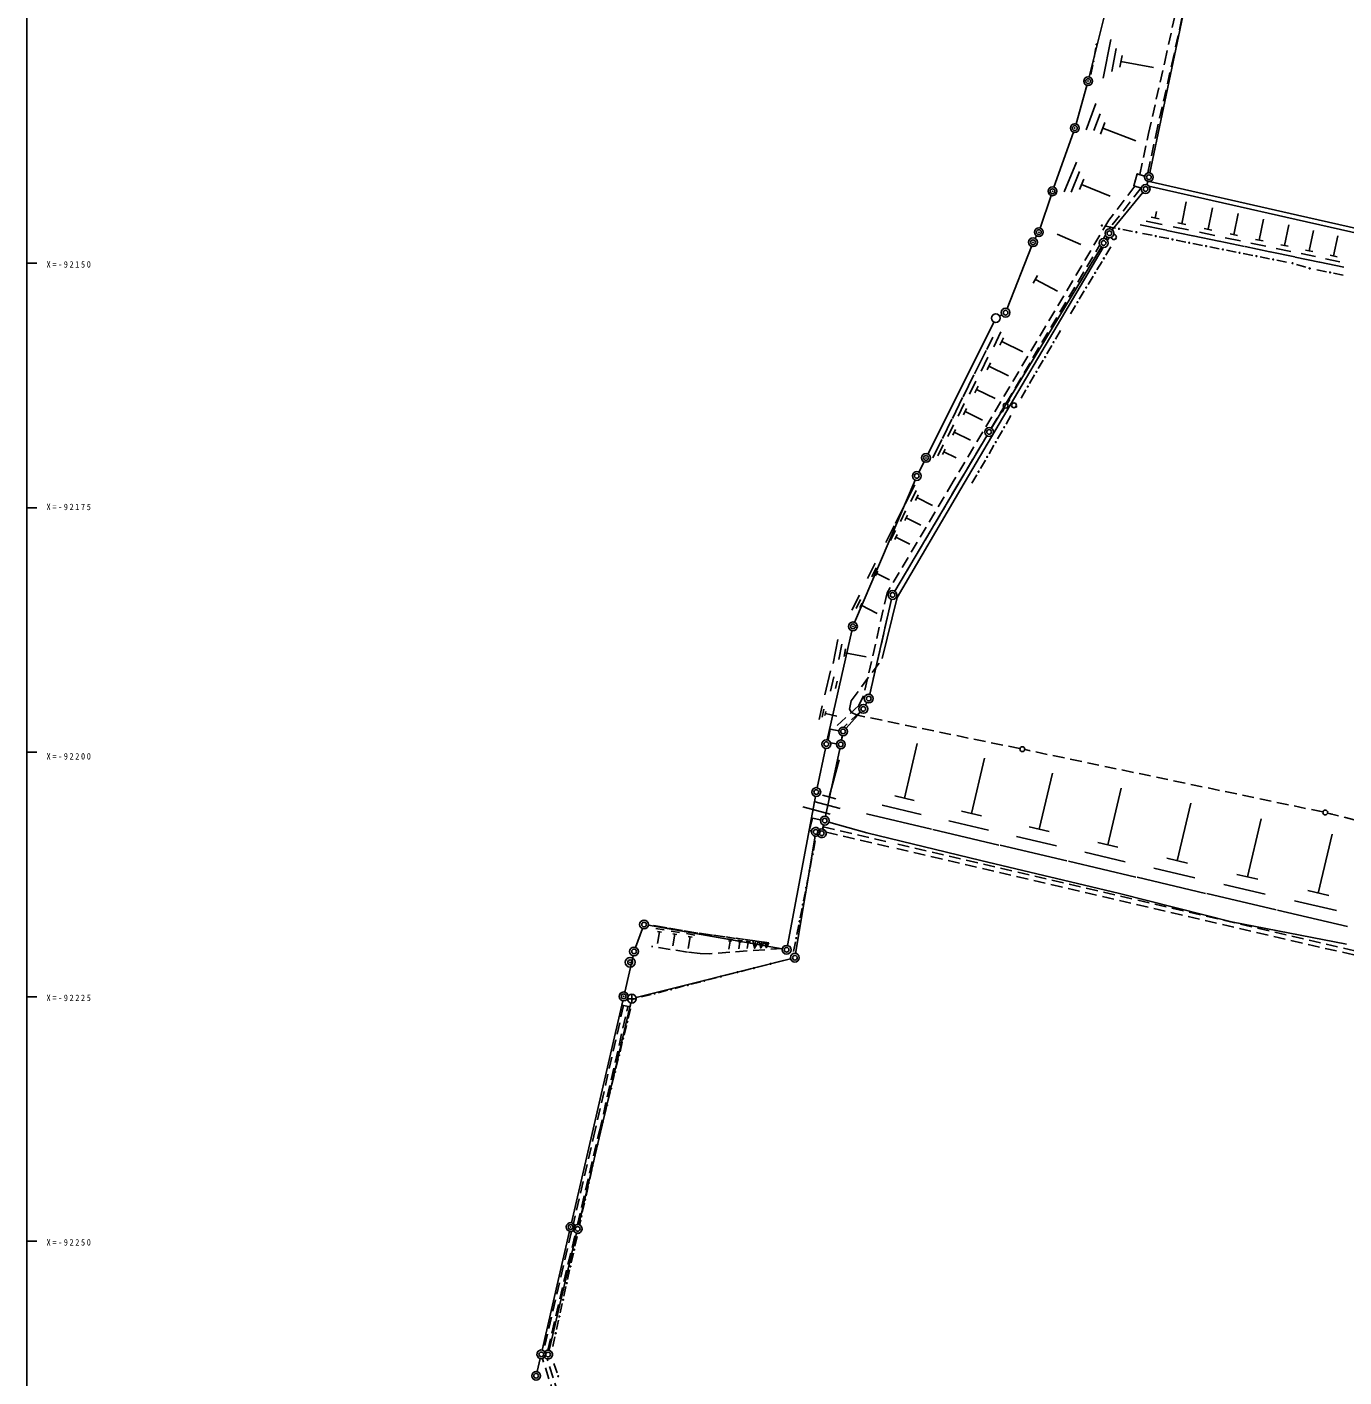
# Model space of a CAD drawing. Units: millimetres, scale not verified. Extents: x -200250 to 200250, y -256909 to 253091.
# Drawn here: x -200250 to -65551, y -95132 to 42911 of the extents above; entities that cross this region are included whole.
import ezdxf

# ---------------------------------------------------------------- set-up
doc = ezdxf.new("R2010")
doc.units = ezdxf.units.MM
doc.header["$LTSCALE"] = 1000
doc.header["$PDMODE"] = 32
doc.header["$PDSIZE"] = 500
doc.linetypes.add('DASHED1', pattern=[1.8, 1.2, -0.6])
for name, color, linetype in [('0-0_0', 7, 'Continuous'), ('0-3_求積地番１_マーク', 2, 'Continuous'), ('0-6_境界線', 7, 'Continuous')]:
    doc.layers.add(name, color=color, linetype=linetype)
doc.styles.add('ＭＳ ゴシック', font='')
doc.styles.get('ＭＳ ゴシック').set_extended_font_data('MS Gothic')

msp = doc.modelspace()

# ---------------------------------------------------------------- linework, layer by layer
at = {"layer": '0-0_0', "linetype": 'DASHED1'}
for p, q in [((-80983, 49079), (-83161, 39104)), ((-86302, 26455), (-89388, 22498)), ((-89562, 22266), (-89415, 22516)), ((-90150, 21273), (-89947, 21616)), ((-100111, 4442), (-90535, 20622)), ((-101622, 1890), (-100347, 4043)), ((-105034, -3875), (-102080, 1115)), ((-105034, -3875), (-111494, -14780)), ((-111825, -15606), (-114061, -25321)), ((-114370, -26158), (-114506, -26418)), ((-115045, -27122), (-116723, -28678)), ((-98695, -30880), (-115348, -27459)), ((-67712, -37356), (-98205, -30981)), ((-55652, -40439), (-67226, -37469)), ((-118823, -38868), (-111973, -40466)), ((-118529, -39421), (-112083, -40921)), ((-111303, -41102), (-58954, -53282)), ((-111194, -40648), (-58854, -52853)), ((-122184, -51076), (-122237, -51130)), ((-139234, -57149), (-142136, -69898)), ((-139234, -57150), (-142136, -69898)), ((-141704, -69996), (-138786, -57241)), ((-141704, -69996), (-138786, -57241)), ((-142136, -69898), (-144367, -79447)), ((-143955, -79536), (-141704, -69996)), ((-144551, -80237), (-147402, -92438)), ((-146988, -92387), (-144153, -80376)), ((-144149, -103916), (-147528, -93250)), ((-143723, -103780), (-147051, -93274))]:
    msp.add_line(p, q, dxfattribs=at)
at = {"layer": '0-0_0'}
for p, q in [((-89410, 41638), (-90169, 37691)), ((-91106, 39780), (-90922, 40764)), ((-88851, 40712), (-89307, 38344)), ((-91428, 38060), (-91244, 39044)), ((-88255, 39983), (-88482, 38799)), ((-88368, 39391), (-85052, 38754)), ((-91937, 32391), (-90919, 35105)), ((-91136, 32326), (-90497, 34029)), ((-90452, 31949), (-90000, 33155)), ((-90226, 32552), (-86849, 31285)), ((-92926, 29084), (-94177, 26071)), ((-92588, 28125), (-93457, 26032)), ((-92177, 27341), (-92612, 26295)), ((-92394, 26818), (-89464, 25601)), ((-70439, 23239), (-85508, 26647)), ((-82142, 22797), (-81684, 25033)), ((-84861, 23374), (-84723, 24048)), ((-79461, 22227), (-79010, 24432)), ((-76818, 21665), (-76373, 23839)), ((-89899, 22534), (-88917, 22344)), ((-89170, 22066), (-89154, 22093)), ((-88181, 22202), (-87199, 22012)), ((-86411, 22679), (-83710, 22125)), ((-85771, 23054), (-84150, 22722)), ((-85266, 23457), (-84456, 23291)), ((-83670, 22111), (-81007, 21565)), ((-83039, 22481), (-81441, 22154)), ((-82541, 22878), (-81743, 22715)), ((-79855, 22308), (-79068, 22146)), ((-74213, 21112), (-73774, 23254)), ((-71643, 20566), (-71210, 22677)), ((-70439, 23239), (-50242, 18680)), ((-69110, 20027), (-68683, 22109)), ((-94891, 21717), (-92457, 20678)), ((-89757, 21071), (-89581, 21368)), ((-86155, 21806), (-85175, 21610)), ((-84439, 21464), (-83458, 21268)), ((-82723, 21122), (-81742, 20926)), ((-81007, 20780), (-80026, 20585)), ((-80967, 21551), (-78343, 21013)), ((-80346, 21916), (-78771, 21593)), ((-78303, 20999), (-75716, 20469)), ((-77690, 21359), (-76138, 21041)), ((-77206, 21745), (-76430, 21586)), ((-75072, 20809), (-73542, 20496)), ((-74595, 21190), (-73830, 21033)), ((-66612, 19497), (-66192, 21548)), ((-89911, 19578), (-89394, 20434)), ((-79290, 20438), (-78310, 20243)), ((-77574, 20096), (-76593, 19901)), ((-75858, 19754), (-74877, 19559)), ((-75676, 20455), (-73126, 19932)), ((-74142, 19412), (-73161, 19217)), ((-73086, 19918), (-70572, 19403)), ((-72490, 20268), (-70982, 19959)), ((-72020, 20643), (-71266, 20488)), ((-70532, 19389), (-68054, 18881)), ((-69945, 19734), (-68458, 19429)), ((-69482, 20104), (-68738, 19951)), ((-66979, 19572), (-66246, 19422)), ((-199250, 18748), (-200250, 18748)), ((-90817, 18080), (-90299, 18936)), ((-72425, 19070), (-71445, 18875)), ((-70418, 18632), (-69460, 18346)), ((-68328, 18083), (-67347, 17890)), ((-68014, 18868), (-65571, 18367)), ((-67435, 19207), (-65970, 18907)), ((-96899, 17507), (-97327, 16703)), ((-97113, 17105), (-94865, 15907)), ((-91723, 16582), (-91205, 17438)), ((-66611, 17744), (-65630, 17550)), ((-92628, 15086), (-92111, 15941)), ((-93534, 13588), (-93016, 14444)), ((-100554, 13481), (-100772, 13359)), ((-101469, 11200), (-102089, 9926)), ((-100638, 11741), (-101382, 10212)), ((-100365, 11136), (-100738, 10371)), ((-95060, 11001), (-94556, 11866)), ((-102160, 9839), (-103327, 7441)), ((-100551, 10753), (-98411, 9711)), ((-95940, 9489), (-95437, 10353)), ((-101962, 9149), (-102662, 7710)), ((-101705, 8579), (-102055, 7860)), ((-96821, 7977), (-96318, 8841)), ((-103395, 7356), (-104493, 5100)), ((-101880, 8219), (-99866, 7239)), ((-97702, 6465), (-97199, 7329)), ((-103209, 6707), (-103868, 5353)), ((-102967, 6171), (-103297, 5494)), ((-103132, 5832), (-101237, 4910)), ((-98583, 4953), (-98080, 5817)), ((-104558, 5017), (-105592, 2895)), ((-104383, 4407), (-105003, 3133)), ((-100008, 4402), (-99728, 4815)), ((-105654, 2814), (-106626, 818)), ((-104156, 3902), (-104466, 3266)), ((-104311, 3584), (-102528, 2716)), ((-100270, 3976), (-100514, 3540)), ((-100110, 2314), (-99611, 3180)), ((-105489, 2240), (-106073, 1042)), ((-105276, 1766), (-105567, 1167)), ((-105422, 1466), (-103745, 650)), ((-100984, 798), (-100485, 1664)), ((-106687, 739), (-107601, -1139)), ((-106531, 199), (-107080, -928)), ((-101859, -718), (-101359, 148)), ((-106331, -247), (-106605, -810)), ((-106468, -529), (-105215, -1139)), ((-102733, -2234), (-102233, -1368)), ((-109445, -3920), (-110392, -5815)), ((-103607, -3750), (-103107, -2884)), ((-109294, -4470), (-109862, -5606)), ((-109095, -4924), (-109379, -5493)), ((-109237, -5209), (-107645, -6004)), ((-199250, -6252), (-200250, -6252)), ((-110527, -6050), (-111428, -7850)), ((-110383, -6572), (-110923, -7652)), ((-111565, -8091), (-112420, -9802)), ((-110194, -7004), (-110464, -7544)), ((-110329, -7274), (-108817, -8030)), ((-111428, -8587), (-111941, -9613)), ((-111249, -8998), (-111505, -9511)), ((-111377, -9254), (-109940, -9973)), ((-113515, -11928), (-114285, -13469)), ((-113392, -12375), (-113854, -13299)), ((-113230, -12744), (-113461, -13207)), ((-113346, -12976), (-112052, -13623)), ((-115116, -15175), (-115886, -16716)), ((-114992, -15622), (-115455, -16547)), ((-114831, -15992), (-115062, -16454)), ((-114946, -16223), (-113299, -17046)), ((-117322, -19731), (-117806, -22187)), ((-116925, -20192), (-117233, -21758)), ((-116532, -20676), (-116687, -21459)), ((-116609, -21068), (-114417, -21500)), ((-118063, -22933), (-118636, -25370)), ((-117738, -23523), (-118082, -24986)), ((-117385, -23992), (-117557, -24724)), ((-118935, -26495), (-119241, -27883)), ((-118747, -26827), (-118930, -27660)), ((-118543, -27091), (-118634, -27507)), ((-118589, -27299), (-117423, -27556)), ((-118115, -28899), (-118313, -30007)), ((-118115, -28899), (-117222, -29059)), ((-118071, -30274), (-117464, -30382)), ((-116864, -29567), (-116942, -30003)), ((-110508, -35947), (-109191, -30351)), ((-199250, -31252), (-200250, -31252)), ((-97716, -31084), (-98205, -30981)), ((-118202, -35820), (-117187, -32031)), ((-103654, -37517), (-102321, -31855)), ((-96722, -39106), (-95373, -33376)), ((-118879, -35639), (-117525, -36002)), ((-109509, -36182), (-111507, -35712)), ((-89708, -40713), (-88343, -34915)), ((-120890, -36840), (-118117, -37583)), ((-119773, -36270), (-117066, -36994)), ((-108792, -37617), (-112789, -36676)), ((-82614, -42339), (-81233, -36471)), ((-67712, -37356), (-68202, -37254)), ((-120246, -39257), (-119914, -37998)), ((-119914, -37998), (-119104, -38176)), ((-107742, -39129), (-114403, -37561)), ((-101918, -39207), (-105962, -38255)), ((-102643, -37755), (-104666, -37279)), ((-75437, -43983), (-74039, -38046)), ((-67226, -37469), (-66741, -37594)), ((-120246, -39257), (-120019, -39307)), ((-118900, -39092), (-118789, -38672)), ((-100855, -40738), (-107596, -39151)), ((-94964, -40816), (-99057, -39852)), ((-95698, -39347), (-97745, -38865)), ((-68177, -45647), (-66763, -39639)), ((-119628, -40320), (-119821, -41302)), ((-119821, -41302), (-119628, -40320)), ((-119821, -41302), (-119628, -40320)), ((-93889, -42365), (-100710, -40759)), ((-88673, -40957), (-90744, -40469)), ((-119965, -42038), (-120157, -43019)), ((-120157, -43019), (-119965, -42038)), ((-120157, -43019), (-119965, -42038)), ((-86842, -44011), (-93745, -42386)), ((-87930, -42443), (-92072, -41468)), ((-81566, -42585), (-83662, -42092)), ((-120301, -43755), (-120494, -44736)), ((-120494, -44736), (-120301, -43755)), ((-120494, -44736), (-120301, -43755)), ((-79713, -45676), (-86698, -44031)), ((-80814, -44089), (-85005, -43103)), ((-74377, -44233), (-76497, -43734)), ((-120638, -45472), (-120830, -46454)), ((-120830, -46454), (-120638, -45472)), ((-120830, -46454), (-120638, -45472)), ((-73616, -45755), (-77857, -44757)), ((-67104, -45900), (-69250, -45394)), ((-72502, -47360), (-79570, -45696)), ((-66334, -47440), (-70626, -46429)), ((-120974, -47190), (-121167, -48171)), ((-121167, -48171), (-120974, -47190)), ((-121167, -48171), (-120974, -47190)), ((-65207, -49064), (-72359, -47380)), ((-123002, -51367), (-136697, -48945)), ((-136182, -48967), (-134762, -49207)), ((-135941, -49271), (-135089, -49415)), ((-135771, -49562), (-135345, -49635)), ((-135558, -49598), (-135760, -50791)), ((-134611, -49232), (-133195, -49472)), ((-134371, -49535), (-133521, -49679)), ((-133044, -49497), (-131631, -49736)), ((-121311, -48907), (-121503, -49888)), ((-121503, -49888), (-121311, -48907)), ((-121503, -49888), (-121311, -48907)), ((-134201, -49826), (-133777, -49898)), ((-133989, -49862), (-134190, -51052)), ((-132804, -49799), (-131957, -49942)), ((-132635, -50089), (-132212, -50161)), ((-132423, -50125), (-132624, -51311)), ((-131495, -49749), (-130139, -49966)), ((-130030, -49952), (-128875, -50137)), ((-128781, -50126), (-127796, -50283)), ((-128612, -50334), (-128022, -50429)), ((-128493, -50535), (-128197, -50582)), ((-128345, -50559), (-128477, -51385)), ((-127715, -50273), (-126876, -50407)), ((-127571, -50451), (-127068, -50531)), ((-127469, -50622), (-127218, -50662)), ((-127344, -50642), (-127456, -51346)), ((-126805, -50400), (-126091, -50514)), ((-126683, -50551), (-126255, -50619)), ((-126596, -50696), (-126382, -50731)), ((-126489, -50714), (-126585, -51313)), ((-125422, -50604), (-125842, -51285)), ((-124850, -50681), (-125208, -51261)), ((-124362, -50747), (-124667, -51240)), ((-121647, -50624), (-121840, -51606)), ((-121840, -51606), (-121647, -50624)), ((-121840, -51606), (-121647, -50624)), ((-126260, -53408), (-127228, -53656)), ((-127228, -53656), (-126260, -53408)), ((-127228, -53656), (-126260, -53408)), ((-124565, -52972), (-125534, -53220)), ((-125534, -53220), (-124565, -52972)), ((-125534, -53220), (-124565, -52972)), ((-122870, -52536), (-123839, -52785)), ((-123839, -52785), (-122870, -52536)), ((-123839, -52785), (-122870, -52536)), ((-133040, -55150), (-134008, -55398)), ((-134008, -55398), (-133040, -55150)), ((-134008, -55398), (-133040, -55150)), ((-131345, -54714), (-132313, -54963)), ((-132313, -54963), (-131345, -54714)), ((-132313, -54963), (-131345, -54714)), ((-129650, -54278), (-130618, -54528)), ((-130618, -54528), (-129650, -54278)), ((-130618, -54528), (-129650, -54278)), ((-127955, -53843), (-128923, -54092)), ((-128923, -54092), (-127955, -53843)), ((-128923, -54092), (-127955, -53843)), ((-199250, -56252), (-200250, -56252)), ((-138844, -56450), (-137944, -56450)), ((-138394, -56000), (-138394, -56900)), ((-136429, -56021), (-137398, -56270)), ((-137398, -56270), (-136429, -56021)), ((-137398, -56270), (-136429, -56021)), ((-134734, -55586), (-135703, -55834)), ((-135703, -55834), (-134734, -55586)), ((-135703, -55834), (-134734, -55586)), ((-139320, -56652), (-139396, -57116)), ((-139396, -57116), (-138566, -57286)), ((-138534, -57497), (-138771, -58469)), ((-138771, -58469), (-138534, -57497)), ((-138771, -58469), (-138534, -57497)), ((-138500, -56887), (-138566, -57286)), ((-138948, -59198), (-139185, -60169)), ((-139185, -60169), (-138948, -59198)), ((-139185, -60169), (-138948, -59198)), ((-139362, -60898), (-139599, -61870)), ((-139599, -61870), (-139362, -60898)), ((-139599, -61870), (-139362, -60898)), ((-139777, -62598), (-140013, -63570)), ((-140013, -63570), (-139777, -62598)), ((-140013, -63570), (-139777, -62598)), ((-140191, -64299), (-140427, -65270)), ((-140427, -65270), (-140191, -64299)), ((-140427, -65270), (-140191, -64299)), ((-140605, -65998), (-140842, -66970)), ((-140842, -66970), (-140605, -65998)), ((-140842, -66970), (-140605, -65998)), ((-141019, -67699), (-141256, -68670)), ((-141256, -68670), (-141019, -67699)), ((-141256, -68670), (-141019, -67699)), ((-141670, -70371), (-141433, -69399)), ((-142102, -72225), (-142318, -73202)), ((-142480, -73934), (-142696, -74910)), ((-142858, -75642), (-143074, -76618)), ((-143236, -77351), (-143452, -78328)), ((-143614, -79060), (-143730, -79582)), ((-199250, -81252), (-200250, -81252)), ((-143992, -80768), (-144208, -81745)), ((-144370, -82477), (-144586, -83454)), ((-144748, -84186), (-144964, -85162)), ((-145126, -85894), (-145342, -86871)), ((-145504, -87604), (-145720, -88580)), ((-145882, -89312), (-146098, -90288)), ((-146260, -91020), (-146476, -91997)), ((-146357, -93755), (-146033, -94701))]:
    msp.add_line(p, q, dxfattribs=at)
msp.add_lwpolyline([(-200250, -256909), (200250, -256909), (200250, 253091), (-200250, 253091)], close=True, dxfattribs=at)
at = {"layer": '0-0_0', "linetype": 'DASHED1'}
for points in [[(-86430, 27821), (-85538, 32010), (-83891, 39348), (-81621, 49631), (-80104, 57898)], [(-85630, 27984), (-84810, 31821), (-83161, 39104)], [(-86932, 26641), (-89607, 23166), (-105519, -3552)], [(-105535, -3578), (-112272, -14948), (-114713, -25555), (-115185, -26457), (-117867, -28944)], [(-115348, -27459), (-115917, -27170), (-116144, -26830), (-115961, -25990), (-112845, -21799)], [(-122989, -51315), (-130476, -51850), (-131385, -51841), (-132690, -51690), (-136393, -51103)]]:
    msp.add_lwpolyline(points, dxfattribs=at)
at = {"layer": '0-0_0'}
for points in [[(-86283, 26440), (-87062, 26678), (-86689, 27900), (-85940, 27671)], [(-85617, 27155), (-70315, 23683), (-50216, 19135)], [(-112783, -21666), (-111247, -15436), (-104736, -4302), (-90168, 20375)], [(-118236, -38395), (-114367, -39485), (-102691, -42311)], [(-65307, -50880), (-77060, -48583), (-88529, -45679), (-102691, -42311), (-114367, -39485), (-118236, -38395)], [(-125422, -50604), (-126029, -50507), (-125842, -51285), (-125726, -50556)], [(-124850, -50681), (-125367, -50599), (-125208, -51261), (-125109, -50640)], [(-124362, -50747), (-124802, -50677), (-124667, -51240), (-124582, -50712)], [(-141433, -69399), (-141670, -70371), (-141433, -69399)]]:
    msp.add_lwpolyline(points, dxfattribs=at)
for centre, radius in [((-90853, 41132), 50), ((-91175, 39412), 50), ((-90313, 22614), 50), ((-88549, 22272), 50), ((-88875, 21290), 50), ((-86785, 21932), 50), ((-84807, 21538), 50), ((-83091, 21196), 50), ((-81374, 20854), 50), ((-79658, 20512), 50), ((-77942, 20170), 50), ((-76226, 19828), 50), ((-74509, 19486), 50), ((-90105, 19257), 50), ((-72793, 19144), 50), ((-70815, 18750), 50), ((-69063, 18228), 50), ((-91011, 17760), 50), ((-66979, 17816), 50), ((-91917, 16262), 50), ((-92822, 14764), 50), ((-95248, 10677), 50), ((-96129, 9165), 50), ((-97010, 7653), 50), ((-97891, 6141), 50), ((-100149, 4195), 250), ((-99299, 4221), 250), ((-99087, 4088), 50), ((-100297, 1989), 50), ((-101172, 473), 50), ((-102046, -1043), 50), ((-102920, -2559), 50), ((-98450, -30930), 250), ((-67468, -37407), 250), ((-119893, -41670), 50), ((-119893, -41670), 50), ((-119893, -41670), 50), ((-120229, -43387), 50), ((-120229, -43387), 50), ((-120229, -43387), 50), ((-120566, -45104), 50), ((-120566, -45104), 50), ((-120566, -45104), 50), ((-120902, -46822), 50), ((-120902, -46822), 50), ((-120902, -46822), 50), ((-121239, -48539), 50), ((-121239, -48539), 50), ((-121239, -48539), 50), ((-121575, -50256), 50), ((-121575, -50256), 50), ((-121575, -50256), 50), ((-127592, -53750), 50), ((-127592, -53750), 50), ((-127592, -53750), 50), ((-125897, -53314), 50), ((-125897, -53314), 50), ((-125897, -53314), 50), ((-124202, -52878), 50), ((-124202, -52878), 50), ((-124202, -52878), 50), ((-132676, -55056), 50), ((-132676, -55056), 50), ((-132676, -55056), 50), ((-130981, -54621), 50), ((-130981, -54621), 50), ((-130981, -54621), 50), ((-129287, -54185), 50), ((-129287, -54185), 50), ((-129287, -54185), 50), ((-138291, -56500), 50), ((-138291, -56500), 50), ((-138291, -56500), 50), ((-136066, -55928), 50), ((-136066, -55928), 50), ((-136066, -55928), 50), ((-134371, -55492), 50), ((-134371, -55492), 50), ((-134371, -55492), 50), ((-138859, -58833), 50), ((-138859, -58833), 50), ((-138859, -58833), 50), ((-139274, -60534), 50), ((-139274, -60534), 50), ((-139274, -60534), 50), ((-139688, -62234), 50), ((-139688, -62234), 50), ((-139688, -62234), 50), ((-140102, -63934), 50), ((-140102, -63934), 50), ((-140102, -63934), 50), ((-140516, -65634), 50), ((-140516, -65634), 50), ((-140516, -65634), 50), ((-140930, -67334), 50), ((-140930, -67334), 50), ((-140930, -67334), 50), ((-141345, -69035), 50), ((-141345, -69035), 50), ((-141345, -69035), 50), ((-141913, -71368), 50), ((-141913, -71368), 50), ((-141913, -71368), 50), ((-142399, -73568), 50), ((-142777, -75276), 50), ((-143155, -76985), 50), ((-143533, -78694), 50), ((-143930, -79985), 240), ((-144289, -82111), 50), ((-144667, -83820), 50), ((-145045, -85528), 50), ((-145423, -87237), 50), ((-145801, -88946), 50), ((-146179, -90654), 50), ((-145912, -95056), 50)]:
    msp.add_circle(centre, radius, dxfattribs=at)
for centre, radius, start, end in [((-89082, 21432), 250, 182.58172, 97.92897), ((-144649, -79797), 450, 312.35934, 311.01099), ((-143930, -79985), 450, 199.0919, 198.42027), ((-143911, -80402), 50, 220.27193, 324.8055)]:
    msp.add_arc(centre, radius, start, end, dxfattribs=at)
for p in [(-91726, 37373), (-93082, 32572), (-95362, 26113), (-96761, 21930), (-97356, 20900), (-108299, -1153), (-115776, -18380), (-138560, -52729), (-139221, -56213), (-144649, -79797)]:
    msp.add_point(p, dxfattribs=at)
at = {"layer": '0-3_求積地番１_マーク'}
for centre, radius in [((-91726, 37373), 450), ((-93082, 32572), 450), ((-85506, 27552), 450), ((-85506, 27552), 240), ((-95362, 26113), 450), ((-85843, 26347), 450), ((-85843, 26347), 240), ((-96761, 21930), 450), ((-89545, 21817), 450), ((-97356, 20900), 450), ((-90133, 20824), 450), ((-90133, 20824), 240), ((-89545, 21817), 240), ((-100162, 13701), 450), ((-100162, 13701), 240), ((-101165, 13139), 450), ((-101847, 1500), 450), ((-101847, 1500), 240), ((-108299, -1153), 450), ((-109244, -2998), 450), ((-109244, -2998), 240), ((-111724, -15167), 450), ((-111724, -15167), 240), ((-115776, -18380), 450), ((-114162, -25759), 450), ((-114162, -25759), 240), ((-114715, -26816), 450), ((-114715, -26816), 240), ((-116777, -29125), 450), ((-116777, -29125), 240), ((-118497, -30418), 450), ((-118497, -30418), 240), ((-117019, -30446), 450), ((-117019, -30446), 240), ((-119526, -35320), 450), ((-119526, -35320), 240), ((-118659, -38241), 450), ((-118659, -38241), 240), ((-119577, -39388), 240), ((-118964, -39537), 240), ((-137140, -48866), 450), ((-137140, -48866), 240), ((-122559, -51445), 450), ((-138560, -52729), 500), ((-138164, -51622), 450), ((-138164, -51622), 240), ((-122559, -51445), 240), ((-121713, -52258), 450), ((-121713, -52258), 240), ((-139221, -56213), 450), ((-138394, -56450), 450), ((-147646, -92816), 240), ((-146951, -92835), 240), ((-148178, -95011), 450), ((-148178, -95011), 240)]:
    msp.add_circle(centre, radius, dxfattribs=at)
for centre, start, end in [((-119577, -39388), 29.30624, 28.29347), ((-118964, -39537), 211.83553, 211.45906), ((-147646, -92816), 319.72104, 319.01392), ((-146951, -92835), 217.85414, 217.25553)]:
    msp.add_arc(centre, 450, start, end, dxfattribs=at)
at = {"layer": '0-6_境界線'}
for p, q in [((-85413, 27992), (-80977, 49077)), ((-89124, 47801), (-91617, 37809)), ((-91848, 36940), (-92959, 33005)), ((-93232, 32147), (-95212, 26537)), ((-85722, 26780), (-85627, 27118)), ((-95504, 25686), (-96618, 22357)), ((-89260, 22165), (-86128, 25998)), ((-96986, 21540), (-97131, 21289)), ((-89903, 21211), (-89774, 21430)), ((-101613, 1885), (-90366, 20439)), ((-97519, 20480), (-99998, 14120)), ((-101366, 12736), (-108098, -751)), ((-111494, -14780), (-102076, 1113)), ((-108504, -1554), (-109039, -2598)), ((-109420, -3412), (-115600, -17966)), ((-114061, -25321), (-111825, -15606)), ((-115875, -18819), (-118398, -29979)), ((-114506, -26418), (-114370, -26158)), ((-116477, -28790), (-115014, -27152)), ((-116938, -30004), (-116858, -29568)), ((-118589, -30859), (-119433, -34880)), ((-118566, -37801), (-117111, -30887)), ((-119609, -35762), (-122476, -51003)), ((-121639, -51814), (-119650, -39832)), ((-118861, -39099), (-118762, -38679)), ((-138007, -51200), (-137296, -49288)), ((-138265, -52061), (-139120, -55775)), ((-137957, -56341), (-122149, -52368)), ((-139322, -56652), (-144548, -79359)), ((-143827, -79547), (-138497, -56888)), ((-144750, -80236), (-147545, -92378)), ((-146848, -92397), (-144033, -80423)), ((-148072, -94574), (-147752, -93254))]:
    msp.add_line(p, q, dxfattribs=at)

# ---------------------------------------------------------------- texts
at = {"layer": '0-0_0', "char_height": 659.8, "attachment_point": 7, "style": 'ＭＳ ゴシック'}
for s, insert in [('\\T1.4;\\W0.85;X=-92150', (-198250, 18298)), ('\\T1.4;\\W0.85;X=-92175', (-198250, -6502)), ('\\T1.4;\\W0.85;X=-92200', (-198250, -32002)), ('\\T1.4;\\W0.85;X=-92225', (-198250, -56702)), ('\\T1.4;\\W0.85;X=-92250', (-198250, -81702))]:
    msp.add_mtext(s, dxfattribs=dict(at, insert=insert))

doc.saveas('drawing.dxf')
